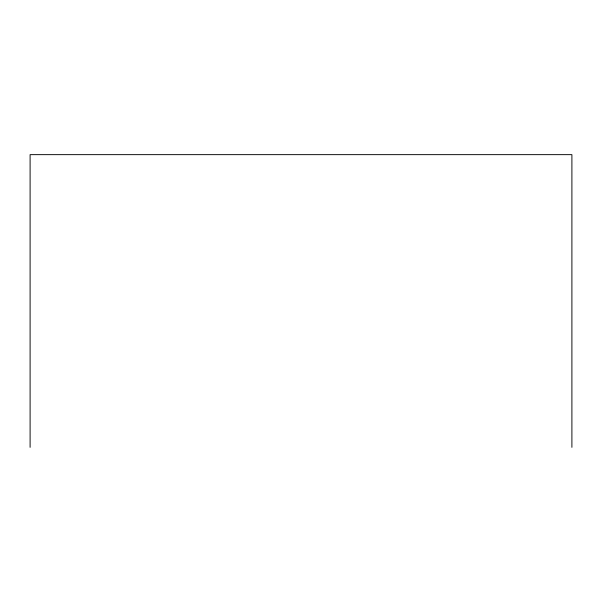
<?xml version="1.0" encoding="UTF-8"?>
<svg xmlns="http://www.w3.org/2000/svg" width="602" height="602" viewBox="0 0 602 602"><rect width="100%" height="100%" fill="white"/><g stroke="black" fill="none" stroke-linecap="round" stroke-linejoin="round"><path stroke-width="0.9" d="M571.9 447.354L571.9 154.646L30.1 154.646L30.1 447.354"/></g></svg>
